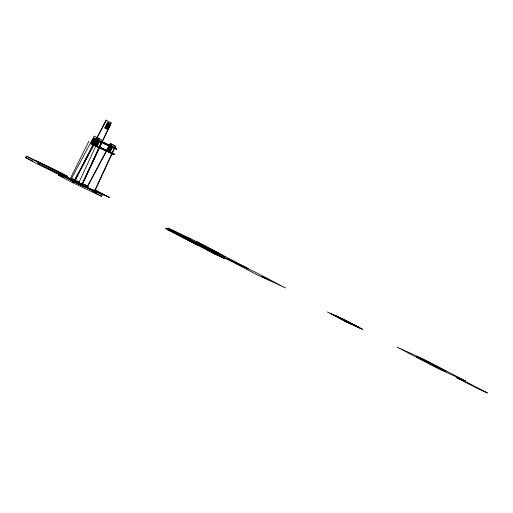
<?xml version="1.0" encoding="UTF-8"?>
<svg xmlns="http://www.w3.org/2000/svg" width="513" height="513" viewBox="0 0 513 513"><rect width="100%" height="100%" fill="white"/><g stroke="black" fill="none" stroke-linecap="round" stroke-linejoin="round"><path stroke-width="0.77" d="M78.29 183.955L99.195 138.657L94.219 136.035L93.398 137.574L96.367 139.138L96.111 139.658L93.122 138.087L92.847 138.6L95.854 140.177L95.591 140.697L92.571 139.113L92.295 139.626L98.695 143.024L98.137 143.409L98.695 143.024M81.573 185.443L102.228 140.344L102.529 140.479L82.76 183.468L81.734 185.533L81.035 185.206M111.866 147.686L111.917 148.353L112.18 147.827L108.865 146.115L109.141 145.589L116.477 149.277L116.74 148.751L109.423 145.07L110.257 143.512L115.22 146.134L94.469 191.105M110.257 143.512L115.534 146.276L94.629 191.606M82.465 183.314L107.762 129.584L108.07 129.718L82.76 183.468M108.499 128.019L109.051 127.628L108.807 128.154L105.582 126.435L105.325 126.955L108.557 128.673L108.006 129.064L108.557 128.673M108.993 126.98L109.545 126.583L109.295 127.109L106.095 125.403L105.838 125.922L109.051 127.628M109.481 125.935L110.032 125.544L109.788 126.063L106.608 124.37L106.351 124.883L109.545 126.583M109.974 124.89L110.526 124.499L110.282 125.018L107.127 123.332L106.871 123.851L110.032 125.544M111.263 122.934L110.462 123.851L111.263 122.934L106.069 120.119L73.955 181.865M96.47 192.144L96.951 192.131L96.688 192.657M97.156 192.619L97.323 192.292L97.585 192.631M92.898 189.893L97.797 192.465L95.437 191.734M78.81 183.737L79.162 183.026L79.534 183.212L59.367 173.618L58.585 175.196L72.795 182.75L101.593 196.312L102.376 194.741L93.43 190.034M59.393 174.394L38.404 164.474L25.65 157.69L26.4 156.196L54.365 169.482L67.37 176.325L66.876 177.318L37.891 163.551L55.269 172.778L85.023 186.835M38.404 164.474L39.161 162.942L26.4 156.196M76.745 182.718L69.659 178.973L69.813 178.665L86.87 186.732C86.844 187.104 87.172 187.7 86.582 187.194L75.719 181.41M69.665 179.268L70.025 178.704L69.723 179.294M70.691 177.78L88.922 141.158M70.037 179.454L70.223 178.813M70.339 179.819C70.166 178.479 71.589 179.505 70.8 179.069M93.783 144.339L93.52 144.858L90.365 143.223L70.813 179.813L71.07 179.21M71.044 180.159C70.967 178.793 72.461 179.569 71.358 180.319M71.955 180.961L72.448 179.858L72.064 180.807M72.365 180.865C73.423 178.832 72.743 181.121 72.904 181.352M72.455 180.833L72.82 180.025L73.141 180.191M72.66 181.294L73.179 180.249L83.927 185.918M73.07 181.352L73.558 180.377L73.898 180.55M92.975 144.749L91.622 144.044L91.885 143.531L103.459 149.014L102.953 148.77M96.264 139.959L94.36 138.959L94.616 138.439L106.358 143.916M72.795 182.75L73.872 180.531M74.27 180.711L73.68 181.724L74.045 181.91M106.069 120.119L106.377 120.247L74.071 181.961L73.365 181.628M74.456 182.083L75.251 181.185L74.827 182.275M75.462 180.044L95.162 140.472M74.821 182.275L75.225 181.166M94.283 143.358L94.86 142.986L94.039 143.82L90.916 142.191L90.641 142.704L108.044 151.258M95.335 141.216L95.078 141.735L92.019 140.139L91.744 140.652L94.815 142.255L94.559 142.774L91.468 141.165L91.192 141.678L97.669 145.096L97.104 145.474L97.669 145.096M75.084 182.391C75.308 180.647 76.559 181.461 75.482 182.628M75.449 182.57L75.962 181.525M76.046 182.352L76.366 181.705L76.751 181.903M76.187 182.961L76.495 181.769M76.584 182.859C76.315 181.429 78.194 182.16 77.021 182.917M76.559 183.077L77.303 182.16M78.149 182.564L77.764 182.365L77.207 183.385M104.806 127.987L105.37 127.602L104.806 127.987L108.07 129.718M107.384 122.819L107.948 122.427L107.384 122.819L110.526 124.499M77.553 183.564L78.079 182.525L77.784 182.371M108.807 128.154L105.89 126.564L105.325 126.955M109.295 127.109L106.403 125.531L105.838 125.922M109.788 126.063L106.916 124.499L106.351 124.883M110.282 125.018L107.435 123.46L106.871 123.851M77.585 183.622L77.982 182.474M78.111 183.417C78.258 181.846 79.541 183.391 78.258 183.898M98.182 144.063L97.624 144.442L98.182 144.063L94.828 142.338L95.405 141.96L94.828 142.338M99.214 141.992L98.65 142.377L99.214 141.992L95.925 140.293L96.2 139.786L112.828 147.635M101.292 141.819L101.266 142.441L99.419 141.614L99.426 140.825L99.471 141.473M79.117 183.904L79.477 183.179M79.643 184.552C81.195 181.243 77.764 186.296 80.169 183.519M68.146 177.774L80.83 184.597M80.272 184.417C80.503 182.519 81.548 184.924 80.265 184.847M80.349 184.885L80.868 183.84L80.56 183.692L80.926 183.872M101.568 142.576L101.824 142.063L104.947 143.46M80.708 184.962C80.432 183.43 82.413 184.058 81.176 184.956M74.789 179.672L93.462 144.89L99.156 147.821L99.413 147.302M80.74 185.052C80.535 183.583 81.977 184.359 81.221 184M94.36 138.959L102.145 142.454L102.408 141.928M91.622 144.044L99.785 147.789L100.048 147.263M81.862 185.43L82.279 184.52M82.426 185.853L82.946 184.834L82.619 184.661L81.99 185.34L83.529 185.866L83.266 185.437M82.343 185.546L82.478 185.276M82.337 185.712L82.542 185.199M82.625 185.937L82.708 185.405M82.882 185.95L83.324 185.001L87.729 187.354L72.288 179.922M83.087 185.975L83.645 185.847M83.221 185.988L83.561 185.11M83.369 186.366L83.619 185.834M83.606 186.014L83.959 185.302L85.075 185.841M83.664 186.046C84.228 183.853 84.555 188.085 84.209 186.078M83.638 186.488L83.92 185.937L84.363 186.168M83.734 186.456C83.523 185.456 84.934 186.354 84.036 186.411M84.292 186.488L84.927 185.764M84.376 186.912L84.677 186.315L85.068 186.681L66.889 177.274M84.664 186.527L84.998 185.796L84.978 186.745M84.735 187.014L85.062 186.514M85.158 186.963C85.671 186.508 86.428 187.117 86.389 187.501M85.222 186.995L85.325 186.629M85.607 187.021L86.498 187.155L86.274 187.457M85.934 187.316L86.113 186.995M86.857 186.726L86.825 187.078M86.71 187.534L106.351 150.796L114.014 154.637L114.277 154.112L100.465 147.455L100.202 147.975L114.014 154.637M86.96 187.822L106.666 150.937M87.351 187.989L87.576 187.687M87.896 187.848L87.729 187.758M87.96 188.367L88.217 187.989L88.345 188.56M87.992 188.463L88.217 187.989M88.826 188.521L89.249 188.483L89.044 189.041M89.377 189.034L89.628 188.656L89.852 189.028M89.435 189.066L89.91 188.803M108.576 151.816L108.839 151.284M111.642 146.064L103.639 142.479L103.382 143.005L111.379 146.596L111.642 146.064L116.74 148.751M90.038 189.586L90.609 189.124M90.846 189.566L91.359 189.489L91.064 190.086M111.077 149.27L111.654 148.885L111.392 149.411L108.025 147.673L107.749 148.193L111.129 149.937L110.552 150.322L111.129 149.937M110.603 150.995L110.026 151.38L110.603 150.995L107.191 149.232L107.781 148.86L107.191 149.232M91.545 190.047L91.737 189.656L91.93 190.086M92.09 190.56L92.391 189.964L92.564 190.554M92.148 190.592L92.75 190.15M93.007 190.579L93.526 190.515L93.225 191.099M114.239 148.27L114.495 147.744M93.167 191.08L93.167 190.329M112.039 153.086L111.776 153.611L99.156 147.821M114.553 148.411L114.816 147.885M93.552 191.086L93.841 190.644L93.616 191.118M112.091 153.759L112.353 153.227L114.277 154.112M95.014 191.612L95.495 191.606M95.7 192.093L95.931 191.638L96.181 192.086M96.091 192.131L96.316 191.83M93.732 144.377L94.309 144.006L94.033 144.519M95.655 140.806L95.38 141.312L95.957 140.94L95.655 140.806L98.951 142.511M96.777 139.408L97.598 137.882L97.297 137.747L96.476 139.273L101.824 142.063M75.084 179.826L93.764 145.025M96.502 139.921L95.925 140.293M106.948 150.418L106.909 149.758L106.633 150.277L112.353 153.227M108.307 147.154L108.897 146.776L108.307 147.154L111.654 148.885M111.392 149.411L108.339 147.815L107.749 148.193M108.865 146.115L109.455 145.73M109.737 145.211L110.571 143.653M106.345 143.922L104.87 143.223M105.492 144.179L106.095 144.435M168.059 228.086L196.729 241.668L218.692 253.146L194.222 241.674L172.368 230.215M446.041 371.341L434.306 366.045M417.313 357.151L434.242 366.013M417.069 357.029L416.524 356.753L428.329 362.095L445.829 371.226M78.758 183.519L78.38 183.365L78.88 183.609M79.393 184.116C80.451 184.744 78.835 182.923 80.214 184.385M78.707 183.75L77.399 183.058L78.22 183.359M80.278 184.321L80.772 184.552M83.799 185.892L84.331 186.142L83.831 185.892M82.369 185.514L82.086 185.276L83.51 185.77M74.949 181.512L75.379 181.724M80.445 184.27L80.746 184.558L80.381 184.071M211.773 250.767L212.087 250.915M208.207 248.664L208.791 248.959L208.22 248.677M99.791 141.152L99.047 140.767M100.253 141.357L100.83 141.614M105.736 143.813L108.897 145.23M110.487 145.942L112.084 146.66M73.295 180.685L73.866 180.954M86.601 187.207L86.947 187.386M89.288 188.515L88.929 188.322M92.122 189.855L91.821 189.688M231.959 260.867L232.28 261.021M74.456 181.512L74.096 181.615M445.29 370.957L445.624 371.123M74.141 181.23L74.654 181.474L74.238 181.262M344.12 320.683L359.074 327.518M97.617 146.481L98.188 146.744M98.65 146.955L99.112 147.167L98.855 147.68L97.015 146.84L97.271 146.327L96.604 145.974M108.839 151.617L109.635 151.983M331.257 313.93L346.256 320.805M334.438 315.604L349.43 322.465M337.644 317.284L352.623 324.139M340.869 318.977L355.836 325.826M72.429 180.307L72.884 180.544L72.564 180.39M77.649 182.788L78.079 183M82.394 185.43L82.17 185.033L82.522 185.296M78.765 183.558L78.63 183.436M264.118 277.379L266.952 278.777M263.772 277.219L264.663 277.745M235.672 262.784L236.769 263.323L236.365 263.111M69.037 178.659L87.691 187.501M76.796 182.487L77.136 182.634M75.924 182.173L76.315 182.352M85.094 186.418L84.921 186.437M85.742 186.899L85.613 186.546L85.927 186.7M84.087 186.437L83.843 186.322M204.495 246.753L205.572 247.279L205.181 247.074M212.376 250.447L213.434 250.966L213.062 250.767M211.471 250.043L211.067 249.837L212.132 250.357M214.075 251.261L213.671 251.056L214.735 251.569M217.307 252.774L216.274 252.274L216.659 252.473M212.254 252.755L211.536 252.422L213.812 253.531L213.094 253.198M212.972 253.089L215.242 254.198L214.53 253.864M214.402 253.755L218.096 255.525M215.832 254.422L216.544 254.756M217.967 255.416L217.256 255.083L219.513 256.186L218.807 255.859M212.376 252.864L168.123 229.535L168.514 229.741M215.96 254.531L216.672 254.865M263.233 276.982L262.913 276.828M263.458 277.065L264.349 277.591M266.048 278.27L266.388 278.437M267.17 278.854L268.248 279.38M268.459 279.457L268.902 279.675M265.619 278.155L265.336 278.02M74.231 180.698L74.571 180.871M81.33 184.712L82.016 185.34L81.67 185.193M188.303 237.647L188.675 237.84M189.586 238.25L189.957 238.442M190.612 238.75L190.252 238.558M172.047 231.228L171.342 230.895L173.49 231.947M173.445 231.882L172.746 231.555L174.888 232.601L174.189 232.274M174.144 232.209L176.286 233.255L175.587 232.928M175.542 232.864L179.063 234.556M176.934 233.518L177.626 233.845M179.011 234.492L178.319 234.165L219.949 256.064M176.979 233.582L177.678 233.909M202.949 246.824L188.316 239.276L195.722 242.88M230.818 260.54C229.753 260.027 232.145 261.162 231.094 260.649M232.126 261.155C231.094 260.649 233.492 261.79 232.402 261.258M233.466 261.777C232.421 261.271 234.787 262.399 233.736 261.88M234.781 262.393C233.704 261.867 236.127 263.022 235.057 262.496M236.057 262.989L235.685 262.797M237.397 263.611C236.416 263.137 238.744 264.24 237.66 263.714M238.705 264.227C237.756 263.765 239.994 264.83 238.981 264.33M239.981 264.817C239.109 264.394 241.328 265.445 240.257 264.926M241.322 265.445C240.296 264.945 242.566 266.029 241.591 265.548M242.604 266.042C241.546 265.529 243.938 266.67 242.861 266.138M243.893 266.645C242.912 266.17 245.195 267.254 244.162 266.747M79.38 183.705L97.701 192.433M93.841 190.644L94.155 190.81M218.205 253.178C219.275 253.698 216.877 252.556 217.948 253.076M204.879 246.958L204.495 246.766M206.207 247.58C205.245 247.112 207.502 248.183 206.515 247.702M207.521 248.196C206.598 247.747 208.759 248.773 207.848 248.324M208.849 248.818C207.829 248.318 210.176 249.433 209.118 248.92M210.15 249.427C209.182 248.952 211.452 250.036 210.439 249.542M211.734 250.145L212.132 250.344M212.735 250.633L212.453 250.491M214.331 251.364L214.729 251.562M215.357 251.864C214.389 251.396 216.672 252.479 215.627 251.966M216.916 252.576L217.313 252.774M80.785 183.757L87.21 186.796M25.65 157.69L32.826 161.088M66.523 177.395L75.071 181.442M75.841 181.801L87.325 187.232M73.596 181.134L102.376 194.741M77.957 183.737L78.656 184.064M82.337 185.802L82.683 185.969M58.585 175.196L63.58 177.556M196.492 241.443L223.014 255.282L194.004 241.694L168.072 228.099M202.988 246.843L204.732 247.741L202.051 246.496L219.769 255.5L214.78 253.005L215.184 253.217M71.576 178.197L79.323 181.878M39.161 162.942L67.37 176.325M82.599 183.814L88.005 186.373M94.854 190.079L98.034 191.638L96.707 190.964M84.709 185.68L84.44 185.52M77.764 183.128L78.053 183.269M72.416 179.839L71.775 180.82M85.491 186.713L85.831 186.655M82.888 185.27L83.055 185.751M91.333 189.477L90.981 189.303M86.889 186.738L87.178 186.879M79.509 183.757L79.669 184.238M83.183 185.411L82.991 185.321M85.107 186.713L84.607 186.578L85.062 186.694M267.241 278.886L262.034 276.379L263.797 277.232M75.11 182L75.103 181.974M82.279 185.36L82.593 185.514M80.49 184.84L80.445 184.802M81.355 184.725L81.496 184.795M74.423 181.371L74.507 181.39M94.777 191.381L94.777 191.368M79.784 184.186L79.47 183.75M74.347 181.724L59.367 173.618M224.482 256.494L224.867 256.699L224.547 256.545M224.328 256.635L224.47 256.724M236.269 262.656L236.66 262.868L236.358 262.701M212.536 250.69L212.677 250.761M204.418 246.907L204.296 246.849M216.537 252.8L216.409 252.717M216.153 252.813L216.518 252.999L216.217 252.864M220.077 254.865L220.186 254.942M236.422 262.977L236.39 262.945M90.461 189.053L90.718 189.182M84.228 186.399L84.004 185.995M220.782 254.576L220.718 254.525M220.487 254.628L220.577 254.685M232.344 260.604L232.37 260.636M208.24 248.914L208.143 248.869M228.304 258.712L228.394 258.757M212.1 250.94L211.805 250.793M228.182 258.879L228.279 258.943M232.389 260.867L232.274 260.809M215.941 252.935L216.05 253.005M232.209 260.989L232.549 261.162L231.972 260.886M267.292 278.912L267.613 279.078M83.055 185.347L83.266 185.732M224.316 256.853L224.309 256.872M104.87 143.877L105.37 144.121L104.774 143.832M91.885 143.531L93.571 144.403M94.584 144.929L95.258 145.282M95.591 145.455L96.264 145.801M99.785 147.789L105.409 150.687M94.559 142.845L97.925 144.583M106.909 149.758L110.34 151.521M94.007 143.864L97.406 145.615M104.607 143.743L102.145 142.454M95.104 141.825L98.438 143.544M107.467 148.712L110.866 150.463M267.824 279.168L269.697 280.066L263.9 277.283M346.217 321.837L362.947 329.506L343.928 319.541L327.448 311.981L347.391 322.401M94.616 138.439L96.207 139.273M98.105 140.273L98.733 140.6M102.767 142.729L107.845 145.397M109.179 146.256L112.18 147.827M97.521 140.62L99.419 141.614M108.583 146.635L111.917 148.353M343.107 319.157L362.332 329.224M340.645 318.028L359.882 328.108M338.17 316.893L357.42 326.98M335.675 315.751L354.938 325.845M333.168 314.597L352.437 324.703M330.641 313.443L349.924 323.556M94.918 189.9L107.538 196.517M105.8 195.709L105.498 195.556L109.667 197.633L95.424 190.413M216.89 253.986L193.619 241.892L193.997 242.098M85.222 185.058L87.999 186.514M84.562 184.744L86.287 185.648M87.832 186.456L84.094 184.609M94.822 190.131L101.952 193.876M100.035 192.984L99.74 192.83L104.081 194.991L95.136 190.567M82.817 184.096L87.531 186.572M217.275 254.839L216.89 254.64L220.757 256.494L220.321 256.263M217.724 255.076L223.193 257.776M218.557 255.519L218.942 255.718M219.391 255.955L219.776 256.16M220.616 256.596L220.231 256.397L225.22 258.847L165.609 228.208L171.143 230.953M221.065 256.833L221.456 257.039M97.297 137.747L102.529 140.479M111.379 146.596L116.477 149.277M221.129 256.686L221.565 256.917M221.937 257.116L222.379 257.346M223.565 257.975L224.008 258.206M169.309 229.984L169.649 230.17M170.053 230.382L170.399 230.561M171.547 231.164L171.893 231.344M172.297 231.562L172.644 231.741M174.933 233.203L166.949 229.324L198.948 245.842L193.683 243.213L194.087 243.425M196.069 244.329L172.56 232.088L172.945 232.293M81.073 183.987L87.139 187.181M93 190.323L94.309 191.016M94.969 191.362L96.29 192.054M96.951 192.407L97.617 192.753M76.681 181.814L87.21 187.36M88.159 187.97L88.531 188.156M166.674 228.772L167.065 228.978M167.398 229.151L167.789 229.362M168.848 229.92L169.239 230.125M169.572 230.305L169.963 230.51M57.738 173.112L59.11 173.836M92.661 191.586L101.593 196.312M105.069 127.474L108.314 129.193M107.64 122.299L110.77 123.979M96.848 145.993L96.893 146.647L96.848 145.993M109.763 151.906L109.814 152.573L109.763 151.906M112.385 146.635L112.443 147.302L112.385 146.635M226.137 258.539L256.327 274.378L285.51 287.94L255.288 272.147L226.15 258.546M36.449 161.056L63.041 174.176L36.481 161.069M72.141 180.576L72.718 180.865L72.173 180.589M219.667 254.897L220.257 255.198L219.667 254.897M487.35 392.881L476.295 387.95L456.673 377.69L467.869 382.711L487.35 392.881M223.841 256.853L224.418 257.135L223.86 256.859M236.14 262.38L236.705 262.656L236.172 262.393M223.681 257L224.264 257.289L223.713 257.013M227.843 258.943L228.426 259.232L227.875 258.962M240.11 264.451L240.668 264.74L240.122 264.458M240.103 264.67L240.668 264.952L240.103 264.67M244.117 266.542L244.682 266.837L244.143 266.561M465.618 381.044L439.41 369.264L397.024 347.083L423.796 359.235L465.618 381.044M216.422 252.511L216.973 252.781L216.454 252.524M212.074 250.684L212.632 250.96L212.074 250.684M224.47 256.276L225.015 256.551L224.47 256.276M220.077 254.647L220.635 254.929L220.109 254.66M228.208 258.449L228.772 258.732L228.234 258.462M232.216 260.322L232.774 260.604L232.242 260.335M248.401 268.671L223.873 257.225L200.346 244.887L224.809 256.34L248.401 268.671"/></g></svg>
